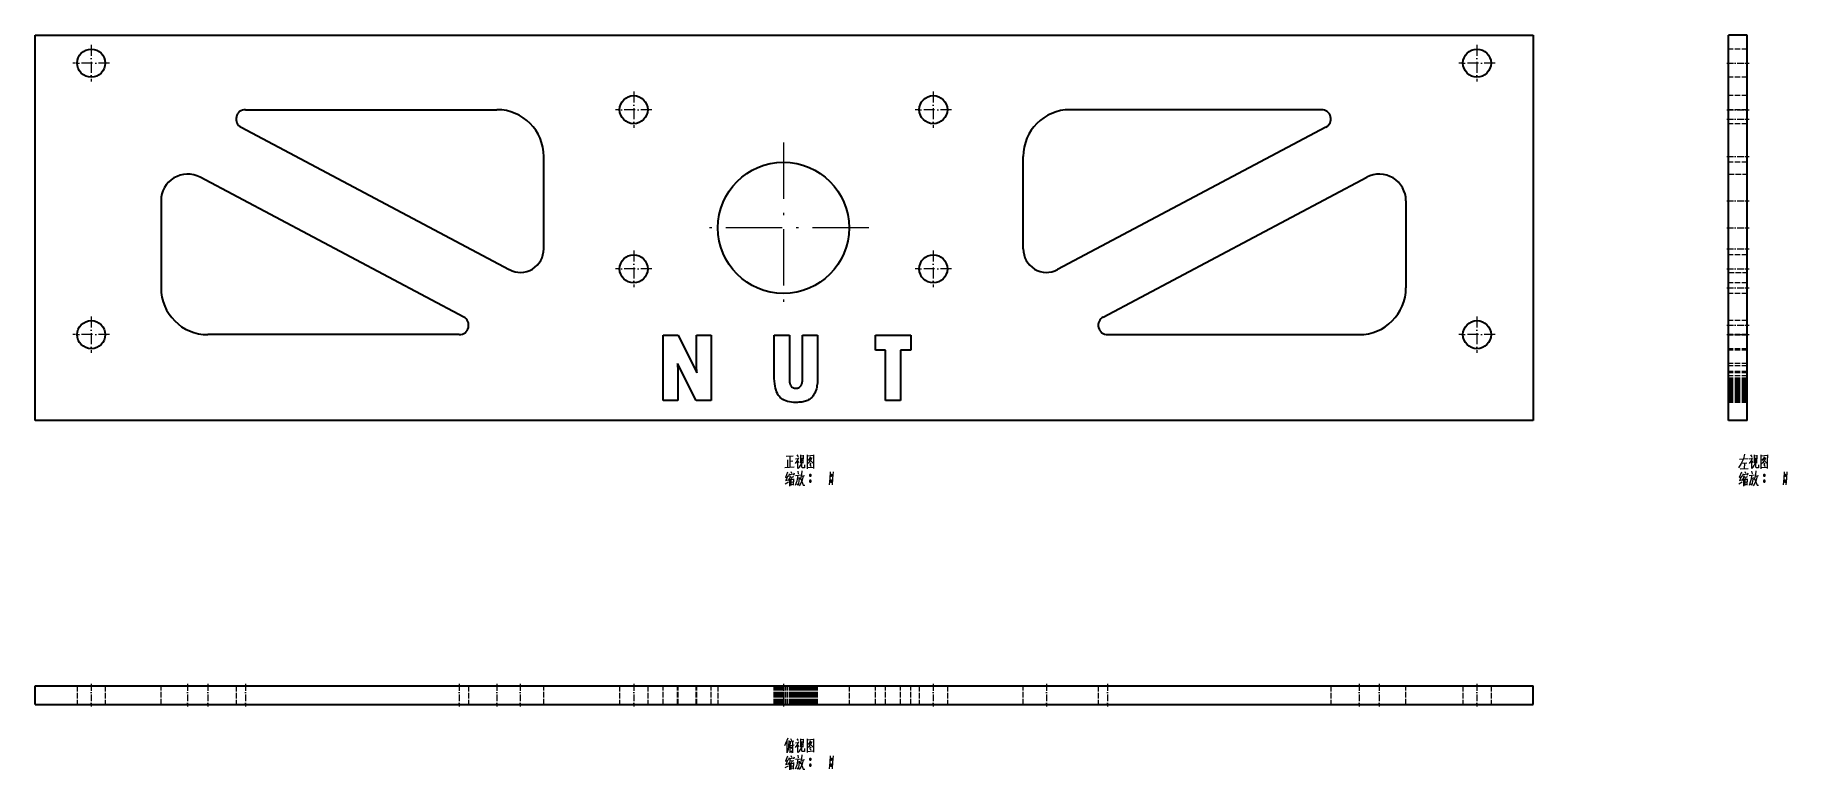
# Model space of a CAD drawing. Extents: x 13 to 387, y 97 to 254.
import ezdxf

# ---------------------------------------------------------------- set-up
doc = ezdxf.new("R2010")
doc.units = 0
doc.linetypes.add('DASHDOT', pattern=[18.5, 12, -3, 0.5, -3])
doc.linetypes.add('DASHED', pattern=[15, 12, -3])

msp = doc.modelspace()

# ---------------------------------------------------------------- linework, layer by layer
at = {"color": 7, "lineweight": 35}
for p, q in [((13.07, 253.99), (333.07, 253.99)), ((13.07, 171.62), (13.07, 253.99)), ((333.07, 253.99), (333.07, 171.62)), ((374.81, 171.62), (374.81, 253.99)), ((378.81, 253.99), (374.81, 253.99)), ((378.81, 171.62), (378.81, 253.99)), ((58.01, 238.05), (111.73, 238.05)), ((287.86, 238.05), (234.15, 238.05)), ((57.08, 234.29), (114.38, 203.89)), ((288.8, 234.29), (231.49, 203.89)), ((121.73, 208.3), (121.73, 228.05)), ((224.15, 208.3), (224.15, 228.05)), ((104.63, 193.76), (48.34, 223.62)), ((241.25, 193.76), (297.54, 223.62)), ((39.98, 218.59), (39.98, 199.99)), ((305.9, 218.59), (305.9, 199.99)), ((103.69, 189.99), (49.98, 189.99)), ((147.21, 189.9), (150.42, 189.9)), ((147.21, 175.9), (147.21, 189.9)), ((150.42, 189.9), (154.45, 181.83)), ((154.34, 183.34), (154.34, 189.9)), ((154.34, 189.9), (157.52, 189.9)), ((157.52, 189.9), (157.52, 175.9)), ((170.97, 181.21), (170.97, 189.9)), ((170.97, 189.9), (174.23, 189.9)), ((174.23, 189.9), (174.23, 180.05)), ((176.97, 180.16), (176.97, 189.9)), ((176.97, 189.9), (180.21, 189.9)), ((180.21, 189.9), (180.21, 180.72)), ((192.56, 186.71), (192.56, 189.9)), ((192.56, 189.9), (200.15, 189.9)), ((200.15, 189.9), (200.15, 186.71)), ((242.18, 189.99), (295.9, 189.99)), ((154.26, 175.9), (150.3, 183.85)), ((150.3, 183.85), (150.39, 182.11)), ((194.73, 186.71), (192.56, 186.71)), ((194.73, 175.9), (194.73, 186.71)), ((200.15, 186.71), (197.95, 186.71)), ((197.95, 186.71), (197.95, 175.9)), ((150.39, 182.11), (150.39, 175.9)), ((154.45, 181.83), (154.34, 183.34)), ((170.98, 180.61), (170.97, 181.21)), ((171.01, 180.04), (170.98, 180.61)), ((171.07, 179.52), (171.01, 180.04)), ((174.23, 180.05), (174.24, 179.91)), ((174.24, 179.91), (174.25, 179.78)), ((174.25, 179.78), (174.27, 179.66)), ((174.27, 179.66), (174.29, 179.54)), ((176.91, 179.61), (176.94, 179.74)), ((176.94, 179.74), (176.96, 179.87)), ((176.96, 179.87), (176.97, 180.01)), ((176.97, 180.01), (176.97, 180.16)), ((180.17, 179.66), (180.13, 179.33)), ((180.19, 180), (180.17, 179.66)), ((180.21, 180.35), (180.19, 180)), ((180.21, 180.72), (180.21, 180.35)), ((150.39, 175.9), (147.21, 175.9)), ((157.52, 175.9), (154.26, 175.9)), ((171.14, 179.02), (171.07, 179.52)), ((171.23, 178.56), (171.14, 179.02)), ((171.35, 178.14), (171.23, 178.56)), ((171.48, 177.76), (171.35, 178.14)), ((171.64, 177.41), (171.48, 177.76)), ((171.81, 177.09), (171.64, 177.41)), ((172.01, 176.82), (171.81, 177.09)), ((172.23, 176.57), (172.01, 176.82)), ((172.49, 176.35), (172.23, 176.57)), ((172.77, 176.15), (172.49, 176.35)), ((173.08, 175.98), (172.77, 176.15)), ((173.42, 175.84), (173.08, 175.98)), ((174.29, 179.54), (174.32, 179.43)), ((174.32, 179.43), (174.37, 179.32)), ((174.37, 179.32), (174.41, 179.22)), ((174.41, 179.22), (174.47, 179.12)), ((174.47, 179.12), (174.53, 179.03)), ((174.53, 179.03), (174.6, 178.95)), ((174.6, 178.95), (174.68, 178.87)), ((174.68, 178.87), (174.76, 178.8)), ((174.76, 178.8), (174.84, 178.74)), ((174.84, 178.74), (174.93, 178.69)), ((174.93, 178.69), (175.03, 178.65)), ((175.03, 178.65), (175.13, 178.61)), ((175.13, 178.61), (175.24, 178.58)), ((175.24, 178.58), (175.35, 178.56)), ((175.35, 178.56), (175.46, 178.55)), ((175.46, 178.55), (175.59, 178.55)), ((175.59, 178.55), (175.71, 178.55)), ((175.71, 178.55), (175.83, 178.56)), ((175.83, 178.56), (175.95, 178.58)), ((175.95, 178.58), (176.05, 178.62)), ((176.05, 178.62), (176.16, 178.65)), ((176.16, 178.65), (176.26, 178.7)), ((176.26, 178.7), (176.35, 178.76)), ((176.35, 178.76), (176.44, 178.82)), ((176.44, 178.82), (176.52, 178.89)), ((176.52, 178.89), (176.6, 178.98)), ((176.6, 178.98), (176.67, 179.07)), ((176.67, 179.07), (176.73, 179.16)), ((176.73, 179.16), (176.79, 179.26)), ((176.79, 179.26), (176.84, 179.37)), ((176.84, 179.37), (176.88, 179.49)), ((176.88, 179.49), (176.91, 179.61)), ((178.07, 175.94), (177.85, 175.85)), ((178.27, 176.05), (178.07, 175.94)), ((178.45, 176.16), (178.27, 176.05)), ((178.63, 176.28), (178.45, 176.16)), ((178.8, 176.42), (178.63, 176.28)), ((178.96, 176.57), (178.8, 176.42)), ((179.11, 176.73), (178.96, 176.57)), ((179.25, 176.9), (179.11, 176.73)), ((179.38, 177.08), (179.25, 176.9)), ((179.5, 177.28), (179.38, 177.08)), ((179.61, 177.49), (179.5, 177.28)), ((179.72, 177.71), (179.61, 177.49)), ((179.81, 177.94), (179.72, 177.71)), ((179.9, 178.19), (179.81, 177.94)), ((179.97, 178.45), (179.9, 178.19)), ((180.03, 178.73), (179.97, 178.45)), ((180.09, 179.03), (180.03, 178.73)), ((180.13, 179.33), (180.09, 179.03)), ((197.95, 175.9), (194.73, 175.9)), ((173.8, 175.72), (173.42, 175.84)), ((174.2, 175.63), (173.8, 175.72)), ((174.63, 175.57), (174.2, 175.63)), ((175.09, 175.53), (174.63, 175.57)), ((175.59, 175.52), (175.09, 175.53)), ((175.92, 175.52), (175.59, 175.52)), ((176.24, 175.54), (175.92, 175.52)), ((176.55, 175.56), (176.24, 175.54)), ((176.84, 175.6), (176.55, 175.56)), ((177.12, 175.65), (176.84, 175.6)), ((177.38, 175.71), (177.12, 175.65)), ((177.62, 175.77), (177.38, 175.71)), ((177.85, 175.85), (177.62, 175.77)), ((333.07, 171.62), (13.07, 171.62)), ((378.81, 171.62), (374.81, 171.62)), ((13.07, 114.97), (333.07, 114.97)), ((13.07, 110.97), (13.07, 114.97)), ((333.07, 110.97), (333.07, 114.97)), ((13.07, 110.97), (333.07, 110.97))]:
    msp.add_line(p, q, dxfattribs=at)
at = {"color": 7, "linetype": 'DASHDOT', "lineweight": 13, "ltscale": 0.195}
for p, q in [((25.07, 251.89), (25.07, 244.09)), ((321.07, 251.89), (321.07, 244.09)), ((28.97, 247.99), (21.17, 247.99)), ((324.97, 247.99), (317.17, 247.99)), ((140.94, 241.95), (140.94, 234.15)), ((204.94, 241.95), (204.94, 234.15)), ((144.84, 238.05), (137.04, 238.05)), ((208.84, 238.05), (201.04, 238.05)), ((140.94, 207.95), (140.94, 200.15)), ((204.94, 207.95), (204.94, 200.15)), ((144.84, 204.05), (137.04, 204.05)), ((208.84, 204.05), (201.04, 204.05)), ((25.07, 193.89), (25.07, 186.09)), ((321.07, 193.89), (321.07, 186.09)), ((28.97, 189.99), (21.17, 189.99)), ((324.97, 189.99), (317.17, 189.99))]:
    msp.add_line(p, q, dxfattribs=at)
at = {"color": 7, "linetype": 'DASHED', "lineweight": 13, "ltscale": 0.1}
for p, q in [((378.81, 250.99), (374.81, 250.99)), ((378.81, 250.99), (374.81, 250.99)), ((378.81, 244.99), (374.81, 244.99)), ((378.81, 244.99), (374.81, 244.99)), ((378.81, 241.05), (374.81, 241.05)), ((378.81, 241.05), (374.81, 241.05)), ((378.81, 238.05), (374.81, 238.05)), ((378.81, 235.05), (374.81, 235.05)), ((378.81, 235.05), (374.81, 235.05)), ((378.81, 226.81), (374.81, 226.81)), ((374.81, 224.28), (378.81, 224.28)), ((374.81, 224.28), (378.81, 224.28)), ((378.81, 207.05), (374.81, 207.05)), ((378.81, 207.05), (374.81, 207.05)), ((374.81, 203.3), (378.81, 203.3)), ((374.81, 203.3), (378.81, 203.3)), ((378.81, 201.05), (374.81, 201.05)), ((378.81, 201.05), (374.81, 201.05)), ((378.81, 198.81), (374.81, 198.81)), ((378.81, 192.99), (374.81, 192.99)), ((378.81, 192.99), (374.81, 192.99)), ((378.81, 189.99), (374.81, 189.99)), ((378.81, 189.9), (374.81, 189.9)), ((378.81, 186.99), (374.81, 186.99)), ((378.81, 186.99), (374.81, 186.99)), ((378.81, 186.71), (374.81, 186.71)), ((378.81, 183.85), (374.81, 183.85)), ((378.81, 183.34), (374.81, 183.34)), ((378.81, 182.11), (374.81, 182.11)), ((378.81, 181.83), (374.81, 181.83)), ((378.81, 181.21), (374.81, 181.21)), ((378.81, 180.72), (374.81, 180.72)), ((378.81, 180.61), (374.81, 180.61)), ((378.81, 180.35), (374.81, 180.35)), ((378.81, 180.16), (374.81, 180.16)), ((378.81, 180.05), (374.81, 180.05)), ((378.81, 180.04), (374.81, 180.04)), ((378.81, 180.01), (374.81, 180.01)), ((378.81, 180), (374.81, 180)), ((378.81, 179.91), (374.81, 179.91)), ((378.81, 179.87), (374.81, 179.87)), ((378.81, 179.78), (374.81, 179.78)), ((378.81, 179.74), (374.81, 179.74)), ((378.81, 179.66), (374.81, 179.66)), ((378.81, 179.66), (374.81, 179.66)), ((378.81, 179.61), (374.81, 179.61)), ((378.81, 179.54), (374.81, 179.54)), ((378.81, 179.52), (374.81, 179.52)), ((378.81, 179.49), (374.81, 179.49)), ((378.81, 179.43), (374.81, 179.43)), ((378.81, 179.37), (374.81, 179.37)), ((378.81, 179.33), (374.81, 179.33)), ((378.81, 179.32), (374.81, 179.32)), ((378.81, 179.26), (374.81, 179.26)), ((378.81, 179.22), (374.81, 179.22)), ((378.81, 179.16), (374.81, 179.16)), ((378.81, 179.12), (374.81, 179.12)), ((378.81, 179.07), (374.81, 179.07)), ((378.81, 179.03), (374.81, 179.03)), ((378.81, 179.03), (374.81, 179.03)), ((378.81, 179.02), (374.81, 179.02)), ((378.81, 178.98), (374.81, 178.98)), ((378.81, 178.95), (374.81, 178.95)), ((378.81, 178.89), (374.81, 178.89)), ((378.81, 178.87), (374.81, 178.87)), ((378.81, 178.82), (374.81, 178.82)), ((378.81, 178.8), (374.81, 178.8)), ((378.81, 178.76), (374.81, 178.76)), ((378.81, 178.74), (374.81, 178.74)), ((378.81, 178.73), (374.81, 178.73)), ((378.81, 178.7), (374.81, 178.7)), ((378.81, 178.69), (374.81, 178.69)), ((378.81, 178.65), (374.81, 178.65)), ((378.81, 178.65), (374.81, 178.65)), ((378.81, 178.62), (374.81, 178.62)), ((378.81, 178.61), (374.81, 178.61)), ((378.81, 178.58), (374.81, 178.58)), ((378.81, 178.58), (374.81, 178.58)), ((378.81, 178.56), (374.81, 178.56)), ((378.81, 178.56), (374.81, 178.56)), ((378.81, 178.56), (374.81, 178.56)), ((378.81, 178.55), (374.81, 178.55)), ((378.81, 178.55), (374.81, 178.55)), ((378.81, 178.55), (374.81, 178.55)), ((378.81, 178.45), (374.81, 178.45)), ((378.81, 178.19), (374.81, 178.19)), ((378.81, 178.14), (374.81, 178.14)), ((378.81, 177.94), (374.81, 177.94)), ((378.81, 177.76), (374.81, 177.76)), ((378.81, 177.71), (374.81, 177.71)), ((378.81, 177.49), (374.81, 177.49)), ((378.81, 177.41), (374.81, 177.41)), ((378.81, 177.28), (374.81, 177.28)), ((378.81, 177.09), (374.81, 177.09)), ((378.81, 177.08), (374.81, 177.08)), ((378.81, 176.9), (374.81, 176.9)), ((378.81, 176.82), (374.81, 176.82)), ((378.81, 176.73), (374.81, 176.73)), ((378.81, 176.57), (374.81, 176.57)), ((378.81, 176.57), (374.81, 176.57)), ((378.81, 176.42), (374.81, 176.42)), ((378.81, 176.35), (374.81, 176.35)), ((378.81, 176.28), (374.81, 176.28)), ((378.81, 176.16), (374.81, 176.16)), ((378.81, 176.15), (374.81, 176.15)), ((378.81, 176.05), (374.81, 176.05)), ((378.81, 175.98), (374.81, 175.98)), ((378.81, 175.94), (374.81, 175.94)), ((378.81, 175.9), (374.81, 175.9)), ((378.81, 175.85), (374.81, 175.85)), ((378.81, 175.84), (374.81, 175.84)), ((378.81, 175.77), (374.81, 175.77)), ((378.81, 175.72), (374.81, 175.72)), ((378.81, 175.71), (374.81, 175.71)), ((378.81, 175.65), (374.81, 175.65)), ((378.81, 175.63), (374.81, 175.63)), ((378.81, 175.6), (374.81, 175.6)), ((378.81, 175.57), (374.81, 175.57)), ((378.81, 175.56), (374.81, 175.56)), ((378.81, 175.54), (374.81, 175.54)), ((378.81, 175.53), (374.81, 175.53)), ((378.81, 175.52), (374.81, 175.52)), ((378.81, 175.52), (374.81, 175.52)), ((22.07, 114.97), (22.07, 110.97)), ((22.07, 114.97), (22.07, 110.97)), ((28.07, 114.97), (28.07, 110.97)), ((28.07, 114.97), (28.07, 110.97)), ((39.98, 110.97), (39.98, 114.97)), ((56.01, 114.97), (56.01, 110.97)), ((105.69, 114.97), (105.69, 110.97)), ((121.73, 110.97), (121.73, 114.97)), ((137.94, 114.97), (137.94, 110.97)), ((137.94, 114.97), (137.94, 110.97)), ((143.94, 114.97), (143.94, 110.97)), ((143.94, 114.97), (143.94, 110.97)), ((147.21, 110.97), (147.21, 114.97)), ((150.3, 110.97), (150.3, 114.97)), ((150.39, 110.97), (150.39, 114.97)), ((150.42, 110.97), (150.42, 114.97)), ((154.26, 110.97), (154.26, 114.97)), ((154.34, 110.97), (154.34, 114.97)), ((154.45, 110.97), (154.45, 114.97)), ((157.52, 110.97), (157.52, 114.97)), ((158.94, 114.97), (158.94, 110.97)), ((170.97, 110.97), (170.97, 114.97)), ((170.98, 110.97), (170.98, 114.97)), ((171.01, 110.97), (171.01, 114.97)), ((171.07, 110.97), (171.07, 114.97)), ((171.14, 110.97), (171.14, 114.97)), ((171.23, 110.97), (171.23, 114.97)), ((171.35, 110.97), (171.35, 114.97)), ((171.48, 110.97), (171.48, 114.97)), ((171.64, 110.97), (171.64, 114.97)), ((171.81, 110.97), (171.81, 114.97)), ((172.01, 110.97), (172.01, 114.97)), ((172.23, 110.97), (172.23, 114.97)), ((172.49, 110.97), (172.49, 114.97)), ((172.77, 110.97), (172.77, 114.97)), ((173.08, 110.97), (173.08, 114.97)), ((173.42, 110.97), (173.42, 114.97)), ((173.8, 110.97), (173.8, 114.97)), ((174.2, 110.97), (174.2, 114.97)), ((174.23, 110.97), (174.23, 114.97)), ((174.24, 110.97), (174.24, 114.97)), ((174.25, 110.97), (174.25, 114.97)), ((174.27, 110.97), (174.27, 114.97)), ((174.29, 110.97), (174.29, 114.97)), ((174.32, 110.97), (174.32, 114.97)), ((174.37, 110.97), (174.37, 114.97)), ((174.41, 110.97), (174.41, 114.97)), ((174.47, 110.97), (174.47, 114.97)), ((174.53, 110.97), (174.53, 114.97)), ((174.6, 110.97), (174.6, 114.97)), ((174.63, 110.97), (174.63, 114.97)), ((174.68, 110.97), (174.68, 114.97)), ((174.76, 110.97), (174.76, 114.97)), ((174.84, 110.97), (174.84, 114.97)), ((174.93, 110.97), (174.93, 114.97)), ((175.03, 110.97), (175.03, 114.97)), ((175.09, 110.97), (175.09, 114.97)), ((175.13, 110.97), (175.13, 114.97)), ((175.24, 110.97), (175.24, 114.97)), ((175.35, 110.97), (175.35, 114.97)), ((175.46, 110.97), (175.46, 114.97)), ((175.59, 110.97), (175.59, 114.97)), ((175.59, 110.97), (175.59, 114.97)), ((175.71, 110.97), (175.71, 114.97)), ((175.83, 110.97), (175.83, 114.97)), ((175.92, 110.97), (175.92, 114.97)), ((175.95, 110.97), (175.95, 114.97)), ((176.05, 110.97), (176.05, 114.97)), ((176.16, 110.97), (176.16, 114.97)), ((176.24, 110.97), (176.24, 114.97)), ((176.26, 110.97), (176.26, 114.97)), ((176.35, 110.97), (176.35, 114.97)), ((176.44, 110.97), (176.44, 114.97)), ((176.52, 110.97), (176.52, 114.97)), ((176.55, 110.97), (176.55, 114.97)), ((176.6, 110.97), (176.6, 114.97)), ((176.67, 110.97), (176.67, 114.97)), ((176.73, 110.97), (176.73, 114.97)), ((176.79, 110.97), (176.79, 114.97)), ((176.84, 110.97), (176.84, 114.97)), ((176.84, 110.97), (176.84, 114.97)), ((176.88, 110.97), (176.88, 114.97)), ((176.91, 110.97), (176.91, 114.97)), ((176.94, 110.97), (176.94, 114.97)), ((176.96, 110.97), (176.96, 114.97)), ((176.97, 110.97), (176.97, 114.97)), ((176.97, 110.97), (176.97, 114.97)), ((177.12, 110.97), (177.12, 114.97)), ((177.38, 110.97), (177.38, 114.97)), ((177.62, 110.97), (177.62, 114.97)), ((177.85, 110.97), (177.85, 114.97)), ((178.07, 110.97), (178.07, 114.97)), ((178.27, 110.97), (178.27, 114.97)), ((178.45, 110.97), (178.45, 114.97)), ((178.63, 110.97), (178.63, 114.97)), ((178.8, 110.97), (178.8, 114.97)), ((178.96, 110.97), (178.96, 114.97)), ((179.11, 110.97), (179.11, 114.97)), ((179.25, 110.97), (179.25, 114.97)), ((179.38, 110.97), (179.38, 114.97)), ((179.5, 110.97), (179.5, 114.97)), ((179.61, 110.97), (179.61, 114.97)), ((179.72, 110.97), (179.72, 114.97)), ((179.81, 110.97), (179.81, 114.97)), ((179.9, 110.97), (179.9, 114.97)), ((179.97, 110.97), (179.97, 114.97)), ((180.03, 110.97), (180.03, 114.97)), ((180.09, 110.97), (180.09, 114.97)), ((180.13, 110.97), (180.13, 114.97)), ((180.17, 110.97), (180.17, 114.97)), ((180.19, 110.97), (180.19, 114.97)), ((180.21, 110.97), (180.21, 114.97)), ((180.21, 110.97), (180.21, 114.97)), ((186.94, 114.97), (186.94, 110.97)), ((192.56, 110.97), (192.56, 114.97)), ((194.73, 110.97), (194.73, 114.97)), ((197.95, 110.97), (197.95, 114.97)), ((200.15, 110.97), (200.15, 114.97)), ((201.94, 114.97), (201.94, 110.97)), ((201.94, 114.97), (201.94, 110.97)), ((207.94, 114.97), (207.94, 110.97)), ((207.94, 114.97), (207.94, 110.97)), ((224.15, 110.97), (224.15, 114.97)), ((240.18, 114.97), (240.18, 110.97)), ((289.86, 114.97), (289.86, 110.97)), ((305.9, 110.97), (305.9, 114.97)), ((318.07, 114.97), (318.07, 110.97)), ((318.07, 114.97), (318.07, 110.97)), ((324.07, 114.97), (324.07, 110.97)), ((324.07, 114.97), (324.07, 110.97))]:
    msp.add_line(p, q, dxfattribs=at)
at = {"color": 7, "linetype": 'DASHDOT', "lineweight": 13, "ltscale": 0.12}
for p, q in [((374.41, 247.99), (379.21, 247.99)), ((374.41, 238.05), (379.21, 238.05)), ((374.41, 236.05), (379.21, 236.05)), ((374.41, 228.05), (379.21, 228.05)), ((374.41, 218.59), (379.21, 218.59)), ((374.41, 212.81), (379.21, 212.81)), ((374.41, 208.3), (379.21, 208.3)), ((374.41, 204.05), (379.21, 204.05)), ((374.41, 199.99), (379.21, 199.99)), ((374.41, 191.99), (379.21, 191.99)), ((374.41, 189.99), (379.21, 189.99))]:
    msp.add_line(p, q, dxfattribs=at)
at = {"color": 7, "linetype": 'DASHDOT', "lineweight": 13}
for p, q in [((172.94, 231.01), (172.94, 194.61)), ((191.14, 212.81), (154.74, 212.81))]:
    msp.add_line(p, q, dxfattribs=at)
at = {"color": 7, "linetype": 'DASHDOT', "lineweight": 13, "ltscale": 0.120015}
for p, q in [((25.07, 115.37), (25.07, 110.57)), ((45.67, 115.37), (45.67, 110.57)), ((49.98, 115.37), (49.98, 110.57)), ((58.01, 115.37), (58.01, 110.57)), ((103.69, 115.37), (103.69, 110.57)), ((111.73, 115.37), (111.73, 110.57)), ((116.73, 115.37), (116.73, 110.57)), ((140.94, 115.37), (140.94, 110.57)), ((172.94, 115.37), (172.94, 110.57)), ((204.94, 115.37), (204.94, 110.57)), ((229.15, 115.37), (229.15, 110.57)), ((242.18, 115.37), (242.18, 110.57)), ((295.9, 115.37), (295.9, 110.57)), ((300.2, 115.37), (300.2, 110.57)), ((321.07, 115.37), (321.07, 110.57))]:
    msp.add_line(p, q, dxfattribs=at)
at = {"color": 7, "lineweight": 13}
for points in [[(173.25, 161.64), (175.21, 161.75)], [(173.53, 164.06), (175.03, 164.13)], [(173.81, 163.25), (173.81, 161.68)], [(174.3, 164.06), (174.3, 162.9), (174.3, 161.71)], [(174.3, 162.94), (174.93, 163.01)], [(176.12, 163.67), (175.94, 163.18), (175.45, 162.45)], [(175.49, 163.46), (176.05, 163.53)], [(175.77, 164.34), (176.05, 163.92)], [(175.94, 163.18), (175.94, 161.4)], [(175.94, 163.01), (176.26, 162.69)], [(176.05, 161.4), (176.33, 161.68)], [(176.33, 161.68), (176.57, 162.03)], [(176.54, 164.3), (176.54, 162.62)], [(177.2, 164.13), (176.54, 164.06)], [(176.75, 162.66), (176.57, 162.03)], [(176.85, 163.71), (176.75, 162.66)], [(176.89, 161.68), (176.89, 162.76)], [(177.03, 161.57), (176.89, 161.68)], [(177.45, 161.57), (177.03, 161.57)], [(177.13, 162.55), (177.2, 164.23)], [(177.45, 162.2), (177.45, 161.57)], [(177.97, 164.34), (177.97, 162.87), (177.97, 161.36)], [(177.97, 164.3), (177.97, 162.9), (177.97, 161.5)], [(179.44, 164.16), (177.97, 164.02)], [(177.97, 161.61), (179.34, 161.71)], [(178.04, 162.41), (178.53, 162.83)], [(178.74, 163.88), (178.18, 163.08)], [(178.5, 163.32), (179.2, 162.59)], [(178.5, 162.24), (178.85, 161.85)], [(178.53, 163.53), (178.99, 163.6)], [(178.53, 162.83), (178.74, 163.11)], [(178.6, 162.62), (178.85, 162.34)], [(178.74, 163.11), (179.09, 163.74)], [(179.2, 162.59), (179.37, 162.62)], [(179.41, 161.43), (179.41, 161.54), (179.34, 161.71)], [(179.41, 161.54), (179.41, 162.9), (179.44, 164.3)], [(377.51, 162.45), (376.95, 161.57)], [(377.16, 163.43), (378.98, 163.57)], [(377.27, 161.33), (378.98, 161.43)], [(377.97, 163.5), (377.51, 162.45)], [(377.65, 162.52), (378.74, 162.62)], [(378.18, 164.44), (377.97, 163.5)], [(378.18, 162.55), (378.14, 161.36)], [(379.86, 163.67), (379.68, 163.18), (379.19, 162.45)], [(379.23, 163.46), (379.79, 163.53)], [(379.51, 164.34), (379.79, 163.92)], [(379.68, 163.18), (379.68, 161.4)], [(379.68, 163.01), (380, 162.69)], [(379.79, 161.4), (380.07, 161.68)], [(380.07, 161.68), (380.31, 162.03)], [(380.28, 164.3), (380.28, 162.62)], [(380.94, 164.13), (380.28, 164.06)], [(380.49, 162.66), (380.31, 162.03)], [(380.59, 163.71), (380.49, 162.66)], [(380.63, 161.68), (380.63, 162.76)], [(380.77, 161.57), (380.63, 161.68)], [(381.19, 161.57), (380.77, 161.57)], [(380.87, 162.55), (380.94, 164.23)], [(381.19, 162.2), (381.19, 161.57)], [(381.71, 164.34), (381.71, 162.87), (381.71, 161.36)], [(381.71, 164.3), (381.71, 162.9), (381.71, 161.5)], [(383.18, 164.16), (381.71, 164.02)], [(381.71, 161.61), (383.08, 161.71)], [(381.78, 162.41), (382.27, 162.83)], [(382.48, 163.88), (381.92, 163.08)], [(382.24, 163.32), (382.94, 162.59)], [(382.24, 162.24), (382.59, 161.85)], [(382.27, 163.53), (382.73, 163.6)], [(382.27, 162.83), (382.48, 163.11)], [(382.34, 162.62), (382.59, 162.34)], [(382.48, 163.11), (382.83, 163.74)], [(382.94, 162.59), (383.11, 162.62)], [(383.15, 161.43), (383.15, 161.54), (383.08, 161.71)], [(383.15, 161.54), (383.15, 162.9), (383.18, 164.3)], [(173.28, 158.14), (173.98, 158.53)], [(173.74, 159.58), (173.32, 159.44)], [(173.81, 160.59), (173.35, 159.51)], [(173.39, 158.81), (173.91, 158.98)], [(173.88, 159.82), (173.42, 158.81)], [(174.19, 159.3), (173.88, 158.81)], [(174.12, 160.28), (174.02, 159.72)], [(174.12, 160.14), (175.17, 160.28)], [(174.37, 159.86), (174.19, 159.3)], [(174.23, 159.37), (174.23, 157.65)], [(174.44, 159.58), (175.14, 159.68)], [(174.51, 160.77), (174.68, 160.38)], [(174.51, 159.16), (174.54, 157.76)], [(174.51, 159.05), (175.03, 159.12)], [(174.54, 158.49), (174.93, 158.56)], [(175, 158), (174.58, 157.93)], [(174.75, 159.61), (174.68, 159.05)], [(175.07, 159.23), (175, 157.83)], [(175.21, 160.38), (175.07, 159.93)], [(175.98, 160), (175.87, 159.09), (175.77, 158.67), (175.45, 157.79)], [(175.49, 159.93), (176.54, 160.07)], [(176.29, 159.51), (176.19, 158.67), (176.05, 157.83), (175.84, 158.11)], [(175.91, 159.33), (176.29, 159.4)], [(175.98, 160.84), (176.08, 160.28)], [(176.68, 158.25), (176.29, 157.72)], [(176.68, 159.51), (176.5, 158.95)], [(176.61, 159.26), (177.17, 157.83)], [(176.82, 160.14), (176.68, 159.51)], [(176.96, 158.88), (176.68, 158.25)], [(176.75, 159.75), (177.45, 159.89)], [(176.89, 160.87), (176.82, 160.14)], [(177.17, 159.82), (176.96, 158.88)], [(177.17, 157.83), (177.48, 157.83)], [(178.5, 159.96), (178.88, 159.96)], [(178.5, 158.7), (178.88, 158.7)], [(178.53, 160.07), (178.85, 160.07)], [(178.53, 159.82), (178.85, 159.82)], [(178.53, 158.81), (178.85, 158.81)], [(178.53, 158.56), (178.85, 158.56)], [(182.94, 160.7), (182.84, 159.3), (182.73, 157.9)], [(182.94, 159.96), (183.33, 159.96)], [(182.94, 158.7), (183.33, 158.7)], [(182.98, 160.07), (183.29, 160.07)], [(182.98, 159.82), (183.29, 159.82)], [(182.98, 158.81), (183.29, 158.81)], [(182.98, 158.56), (183.29, 158.56)], [(183.54, 160.7), (183.43, 159.3), (183.33, 157.9)], [(377.02, 158.14), (377.72, 158.53)], [(377.48, 159.58), (377.06, 159.44)], [(377.55, 160.59), (377.09, 159.51)], [(377.13, 158.81), (377.65, 158.98)], [(377.62, 159.82), (377.16, 158.81)], [(377.93, 159.3), (377.62, 158.81)], [(377.86, 160.28), (377.76, 159.72)], [(377.86, 160.14), (378.91, 160.28)], [(378.11, 159.86), (377.93, 159.3)], [(377.97, 159.37), (377.97, 157.65)], [(378.18, 159.58), (378.88, 159.68)], [(378.25, 160.77), (378.42, 160.38)], [(378.25, 159.16), (378.28, 157.76)], [(378.25, 159.05), (378.77, 159.12)], [(378.28, 158.49), (378.67, 158.56)], [(378.74, 158), (378.32, 157.93)], [(378.49, 159.61), (378.42, 159.05)], [(378.81, 159.23), (378.74, 157.83)], [(378.95, 160.38), (378.81, 159.93)], [(379.72, 160), (379.61, 159.09), (379.51, 158.67), (379.19, 157.79)], [(379.23, 159.93), (380.28, 160.07)], [(380.03, 159.51), (379.93, 158.67), (379.79, 157.83), (379.58, 158.11)], [(379.65, 159.33), (380.03, 159.4)], [(379.72, 160.84), (379.82, 160.28)], [(380.42, 158.25), (380.03, 157.72)], [(380.42, 159.51), (380.24, 158.95)], [(380.35, 159.26), (380.91, 157.83)], [(380.56, 160.14), (380.42, 159.51)], [(380.7, 158.88), (380.42, 158.25)], [(380.49, 159.75), (381.19, 159.89)], [(380.63, 160.87), (380.56, 160.14)], [(380.91, 159.82), (380.7, 158.88)], [(380.91, 157.83), (381.22, 157.83)], [(382.24, 159.96), (382.62, 159.96)], [(382.24, 158.7), (382.62, 158.7)], [(382.27, 160.07), (382.59, 160.07)], [(382.27, 159.82), (382.59, 159.82)], [(382.27, 158.81), (382.59, 158.81)], [(382.27, 158.56), (382.59, 158.56)], [(386.68, 160.7), (386.58, 159.3), (386.47, 157.9)], [(386.68, 159.96), (387.07, 159.96)], [(386.68, 158.7), (387.07, 158.7)], [(386.72, 160.07), (387.03, 160.07)], [(386.72, 159.82), (387.03, 159.82)], [(386.72, 158.81), (387.03, 158.81)], [(386.72, 158.56), (387.03, 158.56)], [(387.28, 160.7), (387.17, 159.3), (387.07, 157.9)], [(173.88, 103.8), (173.18, 102.19)], [(173.63, 103.13), (173.63, 101.91), (173.63, 100.65)], [(173.91, 101.38), (173.74, 100.75)], [(174.02, 102.01), (173.91, 101.38)], [(174.05, 103.31), (174.02, 102.01)], [(174.05, 103.06), (175.17, 103.24)], [(174.33, 102.43), (174.09, 101.98)], [(174.44, 102.96), (174.33, 102.43)], [(174.33, 102.43), (174.33, 100.68)], [(174.44, 103.76), (174.65, 103.27)], [(174.44, 102.26), (175.24, 102.4)], [(174.51, 102.01), (174.65, 101.59)], [(174.89, 100.65), (174.61, 101.1)], [(174.89, 103.06), (174.89, 101.87), (174.89, 100.65)], [(176.12, 103.03), (175.94, 102.54), (175.45, 101.8)], [(175.49, 102.82), (176.05, 102.89)], [(175.77, 103.69), (176.05, 103.27)], [(175.94, 102.54), (175.94, 100.75)], [(175.94, 102.36), (176.26, 102.05)], [(176.33, 101.03), (176.57, 101.38)], [(176.54, 103.66), (176.54, 101.98)], [(177.2, 103.48), (176.54, 103.41)], [(176.75, 102.01), (176.57, 101.38)], [(176.85, 103.06), (176.75, 102.01)], [(176.89, 101.03), (176.89, 102.12)], [(177.13, 101.91), (177.2, 103.59)], [(177.45, 101.56), (177.45, 100.93)], [(177.97, 103.69), (177.97, 102.22), (177.97, 100.72)], [(177.97, 103.66), (177.97, 102.26), (177.97, 100.86)], [(179.44, 103.52), (177.97, 103.38)], [(177.97, 100.96), (179.34, 101.07)], [(178.04, 101.77), (178.53, 102.19)], [(178.74, 103.24), (178.18, 102.43)], [(178.5, 102.68), (179.2, 101.94)], [(178.5, 101.59), (178.85, 101.21)], [(178.53, 102.89), (178.99, 102.96)], [(178.53, 102.19), (178.74, 102.47)], [(178.6, 101.98), (178.85, 101.7)], [(178.74, 102.47), (179.09, 103.1)], [(179.2, 101.94), (179.37, 101.98)], [(179.41, 100.79), (179.41, 100.89), (179.34, 101.07)], [(179.41, 100.89), (179.41, 102.26), (179.44, 103.66)], [(173.28, 97.5), (173.98, 97.88)], [(173.74, 98.93), (173.32, 98.79)], [(173.81, 99.95), (173.35, 98.86)], [(173.39, 98.16), (173.91, 98.34)], [(173.88, 99.18), (173.42, 98.16)], [(174.19, 98.65), (173.88, 98.16)], [(174.12, 99.63), (174.02, 99.07)], [(174.12, 99.49), (175.17, 99.63)], [(174.37, 99.21), (174.19, 98.65)], [(174.23, 98.72), (174.23, 97.01)], [(174.44, 98.93), (175.14, 99.04)], [(174.51, 100.12), (174.68, 99.74)], [(174.51, 98.51), (174.54, 97.11)], [(174.51, 98.41), (175.03, 98.48)], [(174.54, 97.85), (174.93, 97.92)], [(175, 97.36), (174.58, 97.29)], [(174.75, 98.97), (174.68, 98.41)], [(175.07, 98.58), (175, 97.18)], [(175.21, 99.74), (175.07, 99.28)], [(175.98, 99.35), (175.87, 98.44), (175.77, 98.02), (175.45, 97.15)], [(175.49, 99.28), (176.54, 99.42)], [(176.29, 98.86), (176.19, 98.02), (176.05, 97.18), (175.84, 97.46)], [(175.91, 98.69), (176.29, 98.76)], [(175.98, 100.19), (176.08, 99.63)], [(176.05, 100.75), (176.33, 101.03)], [(176.68, 97.6), (176.29, 97.08)], [(176.68, 98.86), (176.5, 98.3)], [(176.61, 98.62), (177.17, 97.18)], [(176.82, 99.49), (176.68, 98.86)], [(176.96, 98.23), (176.68, 97.6)], [(176.75, 99.11), (177.45, 99.25)], [(176.89, 100.23), (176.82, 99.49)], [(177.03, 100.93), (176.89, 101.03)], [(177.17, 99.18), (176.96, 98.23)], [(177.45, 100.93), (177.03, 100.93)], [(178.5, 99.32), (178.88, 99.32)], [(178.5, 98.06), (178.88, 98.06)], [(178.53, 99.42), (178.85, 99.42)], [(178.53, 99.18), (178.85, 99.18)], [(178.53, 98.16), (178.85, 98.16)], [(178.53, 97.92), (178.85, 97.92)], [(182.94, 100.05), (182.84, 98.65), (182.73, 97.25)], [(182.94, 99.32), (183.33, 99.32)], [(182.94, 98.06), (183.33, 98.06)], [(182.98, 99.42), (183.29, 99.42)], [(182.98, 99.18), (183.29, 99.18)], [(182.98, 98.16), (183.29, 98.16)], [(182.98, 97.92), (183.29, 97.92)], [(183.54, 100.05), (183.43, 98.65), (183.33, 97.25)], [(177.17, 97.18), (177.48, 97.18)]]:
    msp.add_lwpolyline(points, dxfattribs=at)
for points in [[(178.6, 159.75), (178.78, 159.75), (178.88, 159.86), (178.88, 160.03), (178.78, 160.14), (178.6, 160.14), (178.5, 160.03), (178.5, 159.86)], [(178.6, 158.49), (178.78, 158.49), (178.88, 158.6), (178.88, 158.77), (178.78, 158.88), (178.6, 158.88), (178.5, 158.77), (178.5, 158.6)], [(183.05, 159.75), (183.22, 159.75), (183.33, 159.86), (183.33, 160.03), (183.22, 160.14), (183.05, 160.14), (182.94, 160.03), (182.94, 159.86)], [(183.05, 158.49), (183.22, 158.49), (183.33, 158.6), (183.33, 158.77), (183.22, 158.88), (183.05, 158.88), (182.94, 158.77), (182.94, 158.6)], [(382.34, 159.75), (382.52, 159.75), (382.62, 159.86), (382.62, 160.03), (382.52, 160.14), (382.34, 160.14), (382.24, 160.03), (382.24, 159.86)], [(382.34, 158.49), (382.52, 158.49), (382.62, 158.6), (382.62, 158.77), (382.52, 158.88), (382.34, 158.88), (382.24, 158.77), (382.24, 158.6)], [(386.79, 159.75), (386.96, 159.75), (387.07, 159.86), (387.07, 160.03), (386.96, 160.14), (386.79, 160.14), (386.68, 160.03), (386.68, 159.86)], [(386.79, 158.49), (386.96, 158.49), (387.07, 158.6), (387.07, 158.77), (386.96, 158.88), (386.79, 158.88), (386.68, 158.77), (386.68, 158.6)], [(178.6, 99.11), (178.78, 99.11), (178.88, 99.21), (178.88, 99.39), (178.78, 99.49), (178.6, 99.49), (178.5, 99.39), (178.5, 99.21)], [(178.6, 97.85), (178.78, 97.85), (178.88, 97.95), (178.88, 98.13), (178.78, 98.23), (178.6, 98.23), (178.5, 98.13), (178.5, 97.95)], [(183.05, 99.11), (183.22, 99.11), (183.33, 99.21), (183.33, 99.39), (183.22, 99.49), (183.05, 99.49), (182.94, 99.39), (182.94, 99.21)], [(183.05, 97.85), (183.22, 97.85), (183.33, 97.95), (183.33, 98.13), (183.22, 98.23), (183.05, 98.23), (182.94, 98.13), (182.94, 97.95)]]:
    msp.add_lwpolyline(points, close=True, dxfattribs=at)
at = {"color": 7, "lineweight": 35}
for centre, radius in [((25.07, 247.99), 3), ((321.07, 247.99), 3), ((140.94, 238.05), 3), ((204.94, 238.05), 3), ((172.94, 212.81), 14), ((140.94, 204.05), 3), ((204.94, 204.05), 3), ((25.07, 189.99), 3), ((321.07, 189.99), 3)]:
    msp.add_circle(centre, radius, dxfattribs=at)
for centre, radius, start, end in [((58.01, 236.05), 2, 90, 242.0558), ((111.73, 228.05), 10, 0, 90), ((234.15, 228.05), 10, 90, 180), ((287.86, 236.05), 2, 297.9442, 90), ((45.67, 218.59), 5.69, 62.0558, 180), ((300.2, 218.59), 5.69, 0, 117.9442), ((116.73, 208.3), 5, 242.0558, 360), ((229.15, 208.3), 5, 180, 297.9442), ((49.98, 199.99), 10, 180, 270), ((295.9, 199.99), 10, 270, 360), ((103.69, 191.99), 2, 270, 62.0558), ((242.18, 191.99), 2, 117.9442, 270)]:
    msp.add_arc(centre, radius, start, end, dxfattribs=at)

doc.saveas('drawing.dxf')
